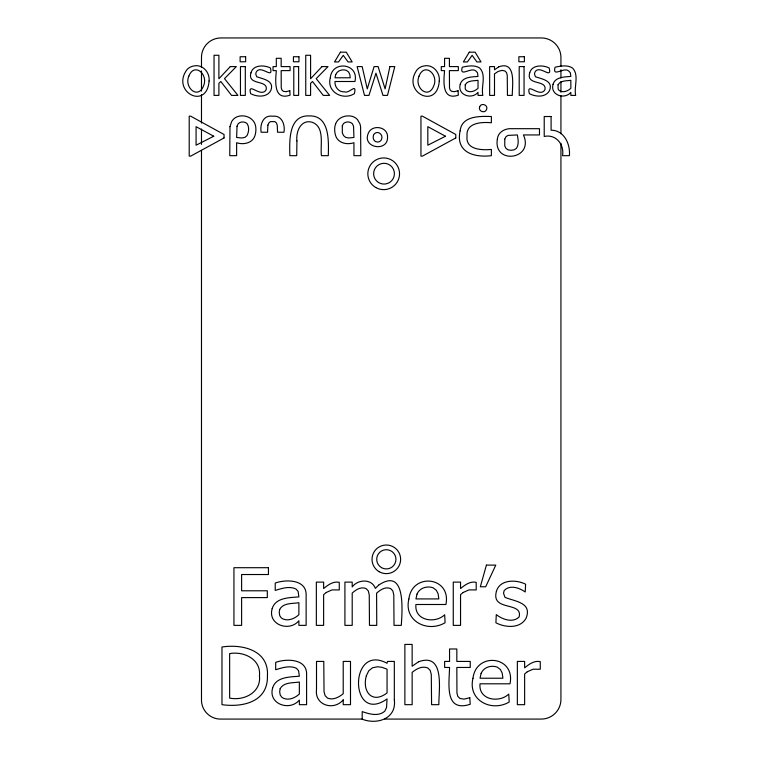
<?xml version="1.0" encoding="UTF-8"?>
<svg xmlns="http://www.w3.org/2000/svg" width="759" height="759" viewBox="0 0 759 759"><rect width="100%" height="100%" fill="white"/><g stroke="black" fill="none" stroke-linecap="round" stroke-linejoin="round"><path stroke-width="1.14" d="M362.28 719.077L221.438 719.077A19.098 19.098 0 0 1 201.486 699.124L201.486 150.348M384.766 719.077L540.987 719.077A19.658 19.658 0 0 0 560.939 699.124L560.939 143.233M560.939 66.194L560.939 57.893A19.592 19.592 0 0 0 540.987 37.95L221.438 37.95A19.468 19.468 0 0 0 201.486 57.893L201.486 67.38M560.939 69.752L560.939 78.044M560.939 81.602L560.939 92.266M560.939 95.824L560.939 133.755M201.486 70.938L201.486 91.089M201.486 94.638L201.486 123.091M201.486 129.011L201.486 144.419M296.921 140.908L296.722 155.671L289.853 155.671C289.502 141.221 288.278 115.112 309.141 115.899C329.909 115.226 328.647 141.259 328.305 155.671L321.427 155.671C320.051 145.016 325.203 126.715 311.93 122.18C300.716 119.191 295.82 131.791 296.921 140.908M394.329 699.751C396.786 718.65 377.09 725.073 362.195 719.19L362.195 711.6C369.329 714.039 378.418 716.819 384.804 711.174L386.549 707.492L387.052 698.935C349.463 725.528 348.542 642.56 387.052 663.271L387.479 661.421L394.329 661.421L394.329 699.751M209.076 81.004C206.922 110.738 170.841 91.697 186.875 69.79A11.48 11.48 0 0 1 193.469 66.042C202.425 63.765 210.053 72.361 209.076 81.004M439.271 81.004C437.118 110.738 401.046 91.697 417.08 69.79A11.48 11.48 0 0 1 423.674 66.042C432.63 63.765 440.248 72.361 439.271 81.004M229.977 126.677L229.759 155.671L236.628 155.671L236.628 142.711C243.44 145.064 252.681 143.204 254.986 135.548A20.531 20.531 0 0 0 255.669 126.44C254.588 118.926 246.504 114.647 239.427 116.127A11.29 11.29 0 0 0 233.193 119.476L231.694 121.459L229.977 126.677M330.298 77.816C326.37 92.057 343.153 100.862 354.415 93.642C356.958 82.247 349.482 93.879 344.51 91.839C338.742 92.266 334.51 87.019 334.994 81.498L354.956 81.498C359.244 63.187 331.882 60.037 330.298 77.816M408.892 598.974C403.446 621.099 427.516 633.101 445.097 622.731L444.67 614.79C435.03 624.04 414.129 620.653 415.941 604.496L445.912 604.496C451.614 576.603 412.042 572.239 408.892 598.974M472.98 678.28C467.535 700.405 491.604 712.407 509.185 702.037L508.758 694.096C499.118 703.346 478.208 699.959 480.03 683.802L510.001 683.802C515.703 655.909 476.13 651.545 472.98 678.28M460.125 130.871C455.428 152.303 473.958 157.787 491.377 155.671L491.377 149.428C481.718 150.329 465.324 149.846 467.041 136.013C465.779 122.569 481.823 121.857 491.377 122.768L491.377 116.525C479.973 116.118 461.671 115.748 460.125 130.871M497.354 139.106C493.037 165.177 534.554 159.618 523.435 134.941L539.478 134.941L539.478 128.688L511.794 128.688C505.257 128.186 497.942 131.981 497.354 139.106M259.464 675.785C261.39 692.417 244.056 701.041 229.645 698.09L229.645 653.594C243.905 651.042 261.2 659.248 259.464 675.785M237.026 126.231L236.628 137.464L241.732 137.986L244.91 137.388L247.036 135.586C248.905 131.933 249.445 127.066 247.054 123.537C244.597 121.402 240.537 121.355 238.203 123.708L237.026 126.231M250.963 72.826C246.998 85.938 268.534 79.297 266.143 89.78C261.001 98.556 247.178 80.739 250.65 93.67C256.865 96.953 266.902 97.74 270.754 90.615C274.881 80.691 263.183 79.059 256.713 76.735L255.736 74.04L256.144 72.266C260.508 63.756 273.686 80.407 270.432 67.978C264.227 64.781 253.136 64.686 250.963 72.826M529.706 72.826C525.74 85.938 547.277 79.297 544.886 89.78C539.744 98.556 525.921 80.739 529.393 93.67C535.607 96.953 545.645 97.74 549.497 90.615C553.624 80.691 541.926 79.059 535.456 76.735L534.478 74.04L534.886 72.266C539.251 63.756 552.429 80.407 549.174 67.978C542.97 64.781 531.888 64.686 529.706 72.826M496.377 591.479C490.931 611.792 523.017 601.081 519.156 616.925C512.913 623.224 502.354 619.477 496.291 614.6L495.902 622.769C505.238 627.702 520.304 628.879 526.091 618.187C532.438 602.437 514.735 601.46 505.001 597.352L503.53 593.301L504.147 590.635C509.621 584.373 519.517 587.855 525.219 591.982L525.607 584.202C516.281 579.392 499.64 579.259 496.377 591.479M188.849 76.128C183.83 87.418 198.09 100.027 203.554 85.833C208.621 74.467 194.342 61.991 188.849 76.128M267.889 125.14L267.566 132.237L261.143 132.237C259.777 124.58 263.155 114.742 272.661 116.203C281.912 115.036 285.27 124.742 283.98 132.237L277.557 132.237L277.272 125.396L276.418 122.949L274.91 121.63L270.451 121.63L268.847 122.949L267.889 125.14M419.053 76.128C414.034 87.418 428.294 100.027 433.759 85.833C438.816 74.467 424.547 61.991 419.053 76.128M267.434 675.899C268.06 701.895 243.022 707.559 221.979 704.675L221.979 647.01C242.187 643.869 269.094 650.093 267.434 675.899M504.763 139.144L504.763 145.899L505.93 148.318L507.98 149.808L511.016 150.301L514.222 149.808L516.452 148.328C519.09 144.39 518.169 139.314 517.334 134.941L508.037 135.396L505.93 136.762L504.763 139.144M272.168 608.661C267.481 624.799 289.331 632.304 298.885 620.758L298.885 625.369L306.124 625.369L306.124 595.777C307.11 579.383 286.361 579.098 275.223 583.045L275.223 590.436C281.779 588.424 289.255 585.882 295.934 588.965L298.107 591.384L298.885 596.906C289.568 597.675 275.413 597.485 272.168 608.661M272.633 687.967C267.946 704.105 289.796 711.61 299.35 700.064L299.35 704.675L306.589 704.675L306.589 675.083C307.575 658.689 286.817 658.404 275.688 662.351L275.688 669.742C282.244 667.73 289.72 665.188 296.399 668.271L298.572 670.69L299.35 676.212C290.033 676.981 275.878 676.781 272.633 687.967M460.229 84.268C457.098 95.017 471.652 100.017 478.018 92.332L478.018 95.397L482.838 95.397C480.902 86.82 486.604 75.132 479.716 68.035C474.584 64.686 467.886 65.967 462.259 67.209C459.167 78.205 471.282 66.308 476.054 71.156L477.496 72.769L478.018 76.441C471.813 76.953 462.383 76.82 460.229 84.268M553.055 84.268C549.933 95.017 564.487 100.017 570.844 92.332L570.844 95.397L575.673 95.397C573.728 86.82 579.43 75.132 572.552 68.035C567.409 64.686 560.711 65.967 555.085 67.209C552.002 78.205 564.117 66.308 568.889 71.156L570.332 72.769L570.844 76.441C564.639 76.953 555.218 76.82 553.055 84.268M366.36 675.776C361.91 691.145 371.948 704.551 387.052 692.939L387.052 669.201L382.033 667.322L377.451 666.763L372.498 667.778L368.741 670.823L366.36 675.776M342.318 125.719L342.318 132.749L343.533 135.586L345.668 137.388L348.836 137.986L353.941 137.464L353.542 126.231L352.366 123.708C350.032 121.355 345.971 121.402 343.514 123.537L342.318 125.719M373.466 135.292C372.422 138.233 374.054 142.142 377.546 142.009A4.042 4.042 0 0 0 381.549 139.258C383.551 134.827 378.001 130.159 374.348 133.755L373.466 135.292M279.682 609.43L279.208 612.352L279.729 615.615L281.304 617.968C286.921 621.953 294.35 618.974 298.885 614.714L298.885 602.712C292.414 603.803 283.316 602.646 279.682 609.43M280.147 688.736L279.673 691.658L280.194 694.921L281.769 697.274C287.386 701.259 294.815 698.28 299.35 694.02L299.35 682.018C292.879 683.1 283.781 681.952 280.147 688.736M465.229 84.78L465.258 88.907L466.311 90.473C470.049 93.129 474.992 91.146 478.018 88.31L478.018 80.312C473.711 81.033 467.648 80.264 465.229 84.78M558.055 84.78L558.093 88.907L559.136 90.473C562.874 93.129 567.827 91.146 570.844 88.31L570.844 80.312C566.537 81.033 560.474 80.264 558.055 84.78M387.545 137.237C387.925 152.246 362.223 148.043 368.153 133.66C371.568 123.945 388.143 126.392 387.545 137.237M479.669 106.791C477.828 111.194 485.001 113.964 486.623 109.476C488.473 105.084 481.234 102.228 479.669 106.791M389.908 66.593L385.107 88.898L378.096 66.593L374.092 66.593L367.261 88.898L362.176 66.593L357.128 66.593L364.5 95.397L368.959 95.397L375.952 73.187L382.991 95.397L387.479 95.397L394.784 66.593L389.908 66.593M335.715 74.572L334.994 77.779L350.241 77.779L349.776 74.401L348.59 72.001L346.408 70.35C342.366 68.955 337.432 70.426 335.715 74.572M417.023 594.098L415.941 598.917L438.825 598.917L438.123 593.842L436.349 590.246L433.076 587.77C427.004 585.663 419.594 587.864 417.023 594.098M481.111 673.404L480.03 678.223L502.913 678.223L502.211 673.148L500.437 669.552L497.164 667.066C491.082 664.96 483.682 667.17 481.111 673.404M335.582 123.983L334.899 126.44A20.531 20.531 0 0 0 335.582 135.548C337.888 143.204 347.138 145.064 353.941 142.711L353.941 155.671L360.81 155.671L360.591 126.677L359.946 123.859L357.375 119.476A11.29 11.29 0 0 0 351.142 116.118C344.956 114.989 337.821 117.749 335.582 123.983M486.415 565.113L480.333 586.764L485.684 586.764L495.788 565.113L486.415 565.113M340.411 52.172L334.529 61.944L338.523 61.944L343.277 55.341L348.049 61.944L352.148 61.944L346.265 52.172L340.411 52.172M469.271 52.172L463.388 61.944L467.392 61.944L472.136 55.341L476.908 61.944L481.007 61.944L475.125 52.172L469.271 52.172M230.3 66.593L218.896 78.765L218.896 55.265L214.047 55.265L214.047 95.397L218.896 95.397L218.896 83.357L220.812 81.498L231.561 95.397L237.937 95.397L224.493 78.632L236.334 66.593L230.3 66.593M321.996 66.593L310.592 78.765L310.592 55.265L305.744 55.265L305.744 95.397L310.592 95.397L310.592 83.357L312.499 81.498L323.258 95.397L329.634 95.397L316.19 78.632L328.03 66.593L321.996 66.593M378.608 585.151L375.354 588.386C371.834 578.453 357.812 579.259 352.204 586.916L352.204 582.115L344.918 582.115L344.918 625.369L352.204 625.369L352.204 593.073C355.943 589.715 360.867 586.384 366.066 588.576L368.276 590.863L369.244 594.828L369.472 625.369L376.749 625.369L376.597 593.187C380.382 589.8 385.335 586.346 390.619 588.576L392.82 590.863L393.788 594.828L394.025 625.369L401.302 625.369C402.137 611.09 406.226 566.622 378.608 585.151M326.294 592.447L323.628 594.658L323.628 625.369L316.342 625.369L316.342 582.115L323.628 582.115L323.628 588.538C328.011 584.971 333.248 580.977 339.273 582.343L339.273 589.933L332.034 589.904L326.294 592.447M463.218 592.447L460.552 594.658L460.552 625.369L453.265 625.369L453.265 582.115L460.552 582.115L460.552 588.538C464.935 584.971 470.172 580.977 476.197 582.343L476.197 589.933L468.958 589.904L463.218 592.447M527.306 671.753L524.63 673.964L524.63 704.675L517.353 704.675L517.353 661.421L524.63 661.421L524.63 667.844C529.014 664.277 534.26 660.283 540.275 661.649L540.275 669.239L533.046 669.21L527.306 671.753M343.22 699.864C333.675 711.23 314.397 705.168 316.503 689.495L316.503 661.421L323.78 661.421L324.027 691.753L325.175 695.728L327.594 698.166C333.305 700.367 338.875 697.255 343.22 693.707L343.22 661.421L350.497 661.421L350.497 704.675L343.22 704.675L343.22 699.864M498.777 66.82L494.498 69.79L494.498 66.593L489.65 66.593L489.65 95.397L494.498 95.397L494.498 73.889L498.255 71.374L501.974 70.407L504.868 70.938L506.519 72.551L507.249 75.293L507.448 95.397L512.297 95.397C512.088 86.422 516.756 60.274 498.777 66.82M418.57 661.763L412.146 666.222L412.146 644.419L404.87 644.419L404.87 704.675L412.146 704.675L412.146 672.379C416.473 668.85 422.023 665.69 427.715 667.939L430.192 670.358L431.292 674.485L431.586 704.675L438.863 704.675C438.56 691.193 445.552 651.934 418.57 661.763M224.038 137.958L190.689 156.126L189.209 156.126L189.209 116.174L190.689 116.174L224.038 134.485L224.038 137.958M455.779 137.958L422.421 156.126L420.951 156.126L420.951 116.174L422.421 116.174L455.779 134.485L455.779 137.958M213.744 136.24L196.078 145.206L196.078 126.668L213.744 136.24M445.486 136.24L427.82 145.206L427.82 126.668L445.486 136.24M289.805 90.786L285.906 91.706L283.249 91.26L281.836 89.904L281.238 87.683L281.162 70.615L290.09 70.615L290.09 66.593L281.162 66.593L281.162 58.31L276.314 58.31L276.314 66.593L273.041 66.593L273.041 70.615L276.314 70.615C275.432 80.852 273.382 101.004 290.09 95.141L289.805 90.786M458.057 90.786L454.157 91.706L451.501 91.26L450.087 89.904L449.489 87.683L449.413 70.615L458.332 70.615L458.332 66.593L449.413 66.593L449.413 58.31L444.565 58.31L444.565 66.593L441.283 66.593L441.283 70.615L444.565 70.615C443.683 80.852 441.634 101.004 458.332 95.141L458.057 90.786M469.802 697.739L463.958 699.134L459.963 698.451L457.838 696.42L456.946 693.09L456.833 667.455L470.229 667.455L470.229 661.421L456.833 661.421L456.833 648.983L449.556 648.983L449.556 661.421L444.632 661.421L444.632 667.455L449.556 667.455C449.233 683.574 444.186 712.673 470.229 704.286L469.802 697.739M245.65 56.735L240.129 56.735L240.129 61.764L245.65 61.764L245.65 56.735M298.961 56.735L293.439 56.735L293.439 61.764L298.961 61.764L298.961 56.735M524.393 56.735L518.871 56.735L518.871 61.764L524.393 61.764L524.393 56.735M245.309 66.593L240.461 66.593L240.461 95.397L245.309 95.397L245.309 66.593M298.629 66.593L293.78 66.593L293.78 95.397L298.629 95.397L298.629 66.593M524.061 66.593L519.203 66.593L519.203 95.397L524.061 95.397L524.061 66.593M551.091 116.525L544.222 116.525L544.222 136.459C555.911 133.85 564.506 144.504 562.533 155.671L569.411 155.671C570.455 144.229 564.203 130.168 551.091 130.216L551.091 116.525M268.449 567.704L233.943 567.704L233.943 625.369L241.609 625.369L241.609 597.599L267.32 597.599L267.32 590.787L241.609 590.787L241.609 574.525L268.449 574.525L268.449 567.704M381.521 567.647A9.611 9.611 0 0 0 395.942 559.317A9.611 9.611 0 0 0 381.521 550.996A9.611 9.611 0 0 0 381.521 567.647M379.168 571.717A14.317 14.317 0 0 0 400.638 559.317A14.317 14.317 0 0 0 379.168 546.926A14.317 14.317 0 0 0 379.168 571.717M375.762 187.511A15.844 15.844 0 0 0 399.538 173.792A15.844 15.844 0 0 0 375.762 160.064A15.844 15.844 0 0 0 375.762 187.511M378.456 182.464A10.389 10.389 0 0 0 394.405 174.115A10.389 10.389 0 0 0 379.206 164.475A10.389 10.389 0 0 0 378.456 182.464"/></g></svg>
